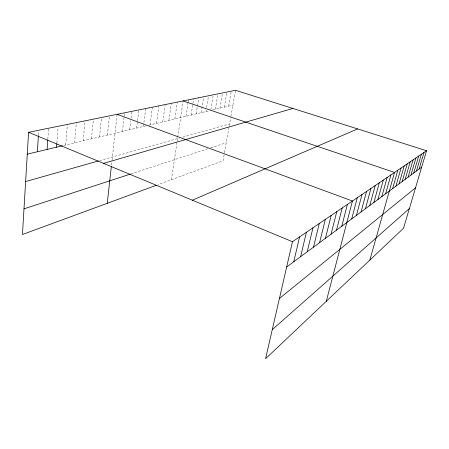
<?xml version="1.0" encoding="UTF-8"?>
<svg xmlns="http://www.w3.org/2000/svg" width="449" height="449" viewBox="0 0 449 449"><rect width="100%" height="100%" fill="white"/><g stroke="black" fill="none" stroke-linecap="round" stroke-linejoin="round"><path stroke-width="0.34" stroke-dasharray="2.25 1.68" d="M38.451 135.087L38.681 131.619M47.847 139.173L48.582 128.914M56.877 143.001L58.061 127.684M65.7 144.999L67.395 124.418M74.562 142.883L76.336 122.605M83.149 140.834L85.001 120.848M91.478 138.848L93.398 119.142M99.56 136.923L101.541 117.492M107.406 135.054L109.449 115.887M111.504 165.03L112.02 160.355M112.093 159.687L117.122 114.327M122.425 131.467L124.575 112.817M129.621 129.755L130.676 120.893M131.001 118.166L131.815 111.346M136.619 128.083L137.445 121.359M137.529 120.686L138.853 109.915M143.422 126.461L145.701 108.529M150.045 124.884L152.357 107.176M156.488 123.346L158.839 105.863M162.763 121.847L165.148 104.583M168.875 120.394L171.288 103.337M174.835 118.974L177.271 102.119M171.445 179.707L177.052 141.822M177.147 141.177L183.108 100.935M185.948 116.319L188.019 102.602M188.125 101.912L188.434 99.858M191.134 115.084L192.806 104.23M192.907 103.551L193.642 98.797M196.202 113.878L198.727 97.77M201.152 112.693L203.694 96.76M205.996 111.537L206.214 110.168M206.663 107.429L208.555 95.772M210.839 109.73L213.079 96.165M215.363 109.303L217.945 93.869M219.892 108.226L222.491 92.943M224.326 107.165L226.936 92.039M228.67 106.132L231.286 91.158M224.118 154.782L223.063 160.725L158.087 184.618M224.472 152.789L229.147 126.41M229.259 125.776L230.696 117.666M230.915 116.414L235.545 90.294M130.973 173.898L208.145 148.686M210.733 147.844L226.245 142.771M99.661 160.613L179.51 138.034M182.81 137.102L229.596 123.873M63.741 145.465L146.071 125.832M148.72 125.198L209.374 110.735M212.714 109.938L232.919 105.117"/><path stroke-width="0.67" d="M426.55 150.729L292.467 241.708L265.584 358.706L403.528 228.238L426.55 150.729L235.545 90.294L28.579 132.298L22.45 234.496L156.286 185.28M37.357 151.756L38.406 135.783M47.111 149.427L47.796 139.858M56.557 147.177L56.827 143.697M107.26 203.307L111.358 166.355M293.775 261.75L299.584 236.881M300.617 256.693L306.414 232.245M307.189 251.827L312.97 227.8M313.509 247.152L319.267 223.523M319.587 242.656L325.329 219.409M325.441 238.324L331.16 215.458M331.081 234.148L336.772 211.647M336.52 230.124L342.183 207.977M341.768 226.245L347.403 204.435M326.288 301.29L352.437 201.017L117.122 114.327M351.73 218.871L357.297 197.717M356.461 215.374L361.995 194.529M361.035 211.984L366.541 191.448M365.464 208.712L370.93 188.468M369.751 205.541L375.184 185.583M373.905 202.465L379.298 182.788M377.929 199.491L383.289 180.083M381.835 196.6L387.156 177.456M385.618 193.8L390.905 174.914M369.864 260.078L394.542 172.444L183.108 100.935M392.639 188.608L397.853 170.199M395.895 186.195L401.075 168.016M399.066 183.854L404.207 165.889M402.147 181.57L407.26 163.818M405.155 179.347L410.229 161.803M408.085 177.175L413.125 159.838M410.942 175.065L415.948 157.925M413.725 173.005L418.698 156.056M416.442 170.996L421.381 154.237M419.097 169.032L423.996 152.458M272.257 329.661L409.37 208.566M279.413 298.512L415.538 187.794M286.647 267.026L421.684 167.118M192.352 200.198L357.606 128.914M23.988 208.847L130.35 174.1M103.551 163.38L292.933 108.45M25.627 181.548L98.365 160.978M27.271 154.164L62.433 145.773M28.579 132.298L292.467 241.708"/></g></svg>
